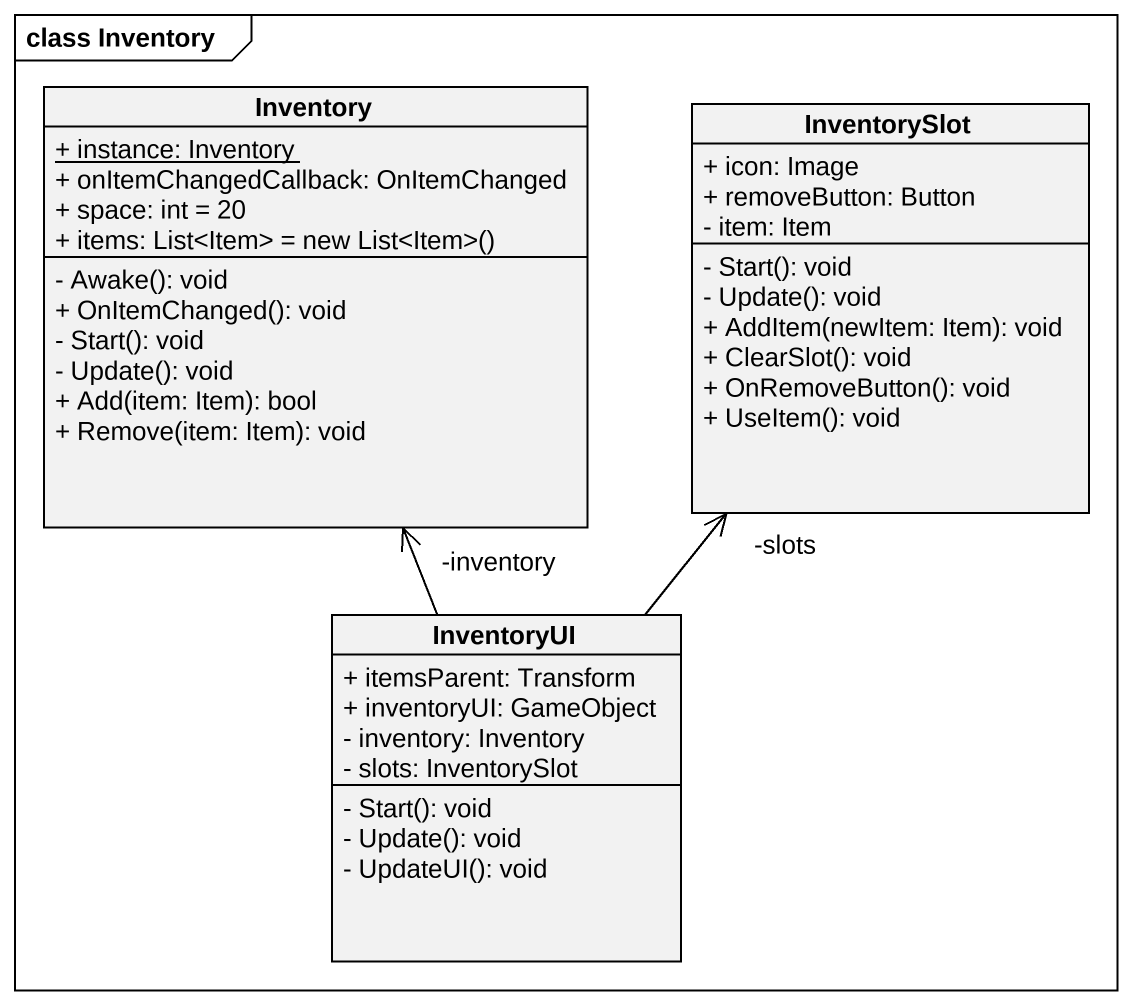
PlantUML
@startuml
mainframe class Inventory
hide circle
hide empty members
skinparam classAttributeIconSize 0
class Inventory {
  {static} + instance: Inventory
  + onItemChangedCallback: OnItemChanged
  + space: int = 20
  {field} + items: List<Item> = new List<Item>()
  - Awake(): void
  + OnItemChanged(): void
  - Start(): void
  - Update(): void
  + Add(item: Item): bool
  + Remove(item: Item): void
}
class InventorySlot {
  + icon: Image
  + removeButton: Button
  - item: Item
  - Start(): void
  - Update(): void
  + AddItem(newItem: Item): void
  + ClearSlot(): void
  + OnRemoveButton(): void
  + UseItem(): void
}
class InventoryUI {
  + itemsParent: Transform
  + inventoryUI: GameObject
  - inventory: Inventory
  - slots: InventorySlot
  - Start(): void
  - Update(): void
  - UpdateUI(): void
}
InventoryUI -up-> "-inventory" Inventory
InventoryUI -up-> "-slots" InventorySlot
@enduml
